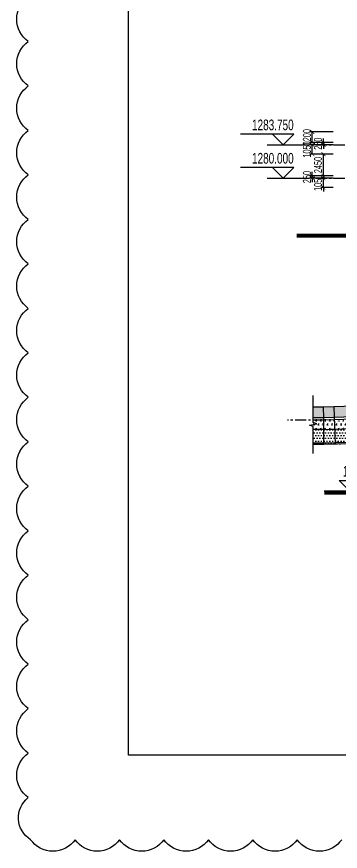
# Model space of a CAD drawing. Extents: x 38275477 to 38557164, y 2905373 to 3096199.
# Drawn here: x 38275590 to 38312001, y 2905373 to 2999194 of the extents above; entities that cross this region are included whole.
import ezdxf
from ezdxf.enums import TextEntityAlignment as Align

# ---------------------------------------------------------------- set-up
doc = ezdxf.new("R2010")
doc.units = 0
doc.header["$LTSCALE"] = 1000
doc.linetypes.add('CENTER', pattern=[2, 1.25, -0.25, 0.25, -0.25])
for name, color, linetype in [('#填充层', 8, 'Continuous'), ('#幕墙分格线-立面', 7, 'Continuous'), ('#文字', 2, 'Continuous'), ('#标注', 1, 'Continuous'), ('#结构边线+内凹外凸边线', 5, 'Continuous'), ('A-DIMS-SYMB', 1, 'Continuous'), ('A-GRID', 1, 'CENTER'), ('C-SHET-SHBD', 11, 'Continuous'), ('WZ', 7, 'Continuous')]:
    doc.layers.add(name, color=color, linetype=linetype)
doc.styles.add('#文字', font='jrs.shx', dxfattribs={"width": 0.7, "bigfont": 'hztxt.shx'})
doc.styles.add('JHZX', font='jrs.shx', dxfattribs={"width": 0.6, "bigfont": 'jhz.shx'})
doc.styles.add('XD2008', font='xd-hzs.shx', dxfattribs={"width": 0.7, "bigfont": 'xd-hztxt.shx'})
doc.styles.add('楷体', font='', dxfattribs={"width": 0.75})
doc.styles.get('楷体').set_extended_font_data('KaiTi_GB2312')
doc.dimstyles.new('JZBZ-300', dxfattribs={"dimscale": 300, "dimtxt": 3, "dimasz": 1.5, "dimexe": 1, "dimexo": 1, "dimgap": 0.5, "dimtad": 1, "dimdec": 0, "dimdsep": 46, "dimtxsty": 'JHZX', "dimblk1": 'ARCHTICK', "dimblk2": 'ARCHTICK', "dimsah": 1, "dimcen": 0, "dimclrd": 1, "dimclre": 1, "dimclrt": 2, "dimadec": 1, "dimazin": 2, "dimtfac": 1, "dimtdec": 0, "dimtix": 1, "dimtmove": 0, "dimatfit": 3, "dimfxl": 0, "dimtolj": 1, "dimlwd": -1, "dimlwe": -1, "dimarcsym": 0})
pattern_1 = [(0, (0, 0), (254, 439.94), [63.5, -444.5]), (90, (31.75, 0), (-254, 439.94), [31.75, -848.132]), (90, (39.7, 0), (-254, 439.94), [25.4, -854.482]), (90, (23.8, 0), (-254, 439.94), [25.4, -854.482]), (60, (47.62, 0), (-253.999216, 439.9404526), [20.32, -487.68]), (120, (15.88, 0), (-507.999216, 0.0004526), [20.32, -487.68])]

# ---------------------------------------------------------------- blocks, each defined once
blk = doc.blocks.new('A3文本框')
at = {"layer": 'Defpoints', "ltscale": 500}
blk.add_lwpolyline([(10, -10), (-420, -10), (-420, 297), (10, 297)], close=True, dxfattribs=at)
at = {"layer": 'C-SHET-SHBD', "style": 'XD2008', "width": 0.7}
for tag, height, p in [('子项名称', 4.5, (-37.49, 35.41)), ('图名', 4.5, (-37.49, 24.27)), ('比例', 3, (-56.3, 8.25)), ('MQJD-01', 3, (-13.24, 2.27))]:
    blk.add_attdef(tag, text='', height=height, dxfattribs=at).set_placement(p, align=Align.CENTER)
blk = doc.blocks.new('_ARCHTICK')
at = {"color": 0, "linetype": 'ByBlock', "const_width": 0.15}
blk.add_lwpolyline([(-0.5, -0.5), (0.5, 0.5)], dxfattribs=at)
blk = doc.blocks.new('*D28')
at = {"layer": '#标注', "color": 1, "transparency": 16777216}
for p, q in [((38311189, 2986244), (38308546, 2986244)), ((38308846, 2985044), (38308846, 2986244)), ((38311189, 2985044), (38308546, 2985044))]:
    blk.add_line(p, q, dxfattribs=at)
at = {"layer": 'Defpoints', "color": 0, "transparency": 16777216}
for p in [(38308846, 2986244), (38311489, 2986244), (38311489, 2985044)]:
    blk.add_point(p, dxfattribs=at)
at = {"layer": '#标注', "color": 1, "transparency": 16777216, "xscale": 450, "yscale": 450, "zscale": 450}
for p, rotation in [((38308846, 2986244), 90), ((38308846, 2985044), 270)]:
    blk.add_blockref('_ARCHTICK', p, dxfattribs=dict(at, rotation=rotation))
at = {"layer": '#标注', "color": 2, "transparency": 16777216, "insert": (38308246, 2985644), "char_height": 900, "attachment_point": 5, "rotation": 90, "style": 'JHZX'}
blk.add_mtext('\\A1;1200', dxfattribs=at)
blk = doc.blocks.new('*D29')
at = {"layer": '#标注', "color": 1, "transparency": 16777216}
for p, q in [((38310096, 2985044), (38310096, 2985494)), ((38311189, 2985044), (38309796, 2985044)), ((38311189, 2984794), (38309796, 2984794)), ((38310096, 2984794), (38310096, 2985044)), ((38310096, 2984794), (38310096, 2984344))]:
    blk.add_line(p, q, dxfattribs=at)
at = {"layer": 'Defpoints', "color": 0, "transparency": 16777216}
for p in [(38310096, 2985044), (38311489, 2985044), (38311489, 2984794)]:
    blk.add_point(p, dxfattribs=at)
at = {"layer": '#标注', "color": 1, "transparency": 16777216, "xscale": 450, "yscale": 450, "zscale": 450}
for p, rotation in [((38310096, 2985044), 270), ((38310096, 2984794), 90)]:
    blk.add_blockref('_ARCHTICK', p, dxfattribs=dict(at, rotation=rotation))
at = {"layer": '#标注', "color": 2, "transparency": 16777216, "insert": (38309496, 2984919), "char_height": 900, "attachment_point": 5, "rotation": 90, "style": 'JHZX'}
blk.add_mtext('\\A1;250', dxfattribs=at)
blk = doc.blocks.new('*D30')
at = {"layer": '#标注', "color": 1, "transparency": 16777216}
for p, q in [((38311189, 2984794), (38308546, 2984794)), ((38308846, 2983744), (38308846, 2984794)), ((38311189, 2983744), (38308546, 2983744))]:
    blk.add_line(p, q, dxfattribs=at)
at = {"layer": 'Defpoints', "color": 0, "transparency": 16777216}
for p in [(38308846, 2984794), (38311489, 2984794), (38311489, 2983744)]:
    blk.add_point(p, dxfattribs=at)
at = {"layer": '#标注', "color": 1, "transparency": 16777216, "xscale": 450, "yscale": 450, "zscale": 450}
for p, rotation in [((38308846, 2984794), 90), ((38308846, 2983744), 270)]:
    blk.add_blockref('_ARCHTICK', p, dxfattribs=dict(at, rotation=rotation))
at = {"layer": '#标注', "color": 2, "transparency": 16777216, "insert": (38308246, 2984269), "char_height": 900, "attachment_point": 5, "rotation": 90, "style": 'JHZX'}
blk.add_mtext('\\A1;1050', dxfattribs=at)
blk = doc.blocks.new('*D31')
at = {"layer": '#标注', "color": 1, "transparency": 16777216}
for p, q in [((38311189, 2983744), (38309796, 2983744)), ((38310096, 2981294), (38310096, 2983744)), ((38311189, 2981294), (38309796, 2981294))]:
    blk.add_line(p, q, dxfattribs=at)
at = {"layer": 'Defpoints', "color": 0, "transparency": 16777216}
for p in [(38310096, 2983744), (38311489, 2983744), (38311489, 2981294)]:
    blk.add_point(p, dxfattribs=at)
at = {"layer": '#标注', "color": 1, "transparency": 16777216, "xscale": 450, "yscale": 450, "zscale": 450}
for p, rotation in [((38310096, 2983744), 90), ((38310096, 2981294), 270)]:
    blk.add_blockref('_ARCHTICK', p, dxfattribs=dict(at, rotation=rotation))
at = {"layer": '#标注', "color": 2, "transparency": 16777216, "insert": (38309496, 2982519), "char_height": 900, "attachment_point": 5, "rotation": 90, "style": 'JHZX'}
blk.add_mtext('\\A1;2450', dxfattribs=at)
blk = doc.blocks.new('*D32')
at = {"layer": '#标注', "color": 1, "transparency": 16777216}
for p, q in [((38308846, 2981294), (38308846, 2981744)), ((38311189, 2981294), (38308546, 2981294)), ((38311189, 2981044), (38308546, 2981044)), ((38308846, 2981044), (38308846, 2981294)), ((38308846, 2981044), (38308846, 2980594))]:
    blk.add_line(p, q, dxfattribs=at)
at = {"layer": 'Defpoints', "color": 0, "transparency": 16777216}
for p in [(38308846, 2981294), (38311489, 2981294), (38311489, 2981044)]:
    blk.add_point(p, dxfattribs=at)
at = {"layer": '#标注', "color": 1, "transparency": 16777216, "xscale": 450, "yscale": 450, "zscale": 450}
for p, rotation in [((38308846, 2981294), 270), ((38308846, 2981044), 90)]:
    blk.add_blockref('_ARCHTICK', p, dxfattribs=dict(at, rotation=rotation))
at = {"layer": '#标注', "color": 2, "transparency": 16777216, "insert": (38308246, 2981169), "char_height": 900, "attachment_point": 5, "rotation": 90, "style": 'JHZX'}
blk.add_mtext('\\A1;250', dxfattribs=at)
blk = doc.blocks.new('*D33')
at = {"layer": '#标注', "color": 1, "transparency": 16777216}
for p, q in [((38311189, 2981044), (38309796, 2981044)), ((38310096, 2981044), (38310096, 2981494)), ((38310096, 2979994), (38310096, 2981044)), ((38311189, 2979994), (38309796, 2979994)), ((38310096, 2979994), (38310096, 2979544))]:
    blk.add_line(p, q, dxfattribs=at)
at = {"layer": 'Defpoints', "color": 0, "transparency": 16777216}
for p in [(38310096, 2981044), (38311489, 2981044), (38311489, 2979994)]:
    blk.add_point(p, dxfattribs=at)
at = {"layer": '#标注', "color": 1, "transparency": 16777216, "xscale": 450, "yscale": 450, "zscale": 450}
for p, rotation in [((38310096, 2981044), 270), ((38310096, 2979994), 90)]:
    blk.add_blockref('_ARCHTICK', p, dxfattribs=dict(at, rotation=rotation))
at = {"layer": '#标注', "color": 2, "transparency": 16777216, "insert": (38309496, 2980519), "char_height": 900, "attachment_point": 5, "rotation": 90, "style": 'JHZX'}
blk.add_mtext('\\A1;1050', dxfattribs=at)
blk = doc.blocks.new('LEVEL')
blk.add_line((9, 0), (0, 0))
blk.add_lwpolyline([(7.5, 3), (4.5, 0), (1.5, 3), (16.5, 3)])
at = {"layer": 'WZ', "style": '楷体', "width": 0.75}
blk.add_attdef('LEVEL', text='', height=3.5, dxfattribs=at).set_placement((9.33, 5.59), align=Align.MIDDLE_CENTER)
blk.add_attdef('FLOOR', text='', height=3.5, dxfattribs=at).set_placement((17.5, 3), align=Align.MIDDLE_LEFT)

msp = doc.modelspace()

# ---------------------------------------------------------------- hatches: boundary and pattern name
at = {"layer": '#填充层', "ltscale": 5}
h = msp.add_hatch(dxfattribs=at)
h.set_pattern_fill('玻璃A', color=256, scale=100)
h.set_pattern_definition([(45, (38308950.7, 2954102.65), (-565.685, 565.685), [400, -400]), (45, (38308950.7, 2954244.1), (-565.685, 565.685), [200, -600]), (45, (38309092.1, 2954102.65), (-565.685, 565.685), [200, -600])])
h.paths.add_polyline_path([(38366052.8, 2955620.9), (38366052.8, 2954420.9), (38364591.3, 2954502.6), (38322555.3, 2954502.6), (38310154, 2954102.6), (38308950.7, 2954102.6), (38308950.7, 2955302.6), (38310115.3, 2955302), (38322510.2, 2955701.2), (38364591.3, 2955701.2)])
h = msp.add_hatch(dxfattribs=at)
h.set_pattern_fill('SWAMP', color=256, scale=200)
h.set_pattern_definition(pattern_1)
h.paths.add_polyline_path([(38322554, 2954252.6), (38310154, 2953852.6), (38310154, 2952802.6), (38322554, 2953202.6)])
h.paths.add_polyline_path([(38322554, 2954502.6), (38310154, 2954102.6), (38310154, 2953852.6), (38322554, 2954252.6)])
h = msp.add_hatch(dxfattribs=at)
h.set_pattern_fill('SWAMP', color=256, scale=200)
h.set_pattern_definition(pattern_1)
h.paths.add_polyline_path([(38308950.7, 2954102.6), (38308950.7, 2952802.6), (38310154, 2952802.6), (38310154, 2954102.6)])
h = msp.add_hatch(dxfattribs=at)
h.set_pattern_fill('DOTS', color=256, scale=200)
h.paths.add_polyline_path([(38322555.3, 2951652.7), (38322555.3, 2953202.6), (38322554, 2953202.6), (38310154, 2952802.6), (38308950.7, 2952802.6), (38308950.7, 2951252.6), (38310154, 2951252.6)])
h.paths.add_polyline_path([(38322555.3, 2951502.7), (38322555.3, 2951652.7), (38310154, 2951252.6), (38308950.7, 2951252.6), (38308950.7, 2951102.6), (38310154, 2951102.6)])
h.paths.add_polyline_path([(38322555.3, 2951955.9), (38322555.3, 2951502.7), (38322555.3, 2951564)], flags=17)

# ---------------------------------------------------------------- linework, layer by layer
at = {"layer": '#幕墙分格线-立面'}
for p, q in [((38322555.3, 2951652.7), (38310154, 2951252.6)), ((38322555.3, 2951502.7), (38310154, 2951102.6))]:
    msp.add_line(p, q, dxfattribs=at)
for points in [[(38366052.8, 2955620.9), (38364591.3, 2955702.6), (38322554, 2955702.6), (38310154, 2955302.6), (38308950.7, 2955302.6)], [(38310154, 2954102.6), (38310115.3, 2955302)], [(38322554, 2954502.6), (38310154, 2954102.6)], [(38311450, 2951144.5), (38311314.7, 2955340.7)], [(38310154, 2954102.6), (38308950.7, 2954102.6)], [(38310154, 2953852.6), (38308950.7, 2953852.6)], [(38322554, 2954252.6), (38310154, 2953852.6)], [(38310154, 2951102.6), (38310154, 2954102.6)], [(38310154, 2952802.6), (38308950.7, 2952802.6)], [(38310154, 2952802.6), (38322554, 2953202.6)], [(38310154, 2951252.6), (38308950.7, 2951252.6)], [(38310154, 2951102.6), (38308950.7, 2951102.6)]]:
    msp.add_lwpolyline(points, dxfattribs=at)
at = {"layer": '#结构边线+内凹外凸边线', "ltscale": 10, "const_width": 10}
for points in [[(38366052.8, 2954420.9), (38366052.8, 2953120.9), (38364591.3, 2953202.6), (38322554, 2953202.6), (38308950.7, 2952802.6), (38308950.7, 2954102.6), (38322555.3, 2954502.6), (38364591.3, 2954502.6), (38366052.8, 2954420.9)], [(38322555.3, 2951652.7), (38322560.1, 2951502.8), (38310154, 2951102.6), (38308950.7, 2951102.6), (38308950.7, 2951252.6), (38310154, 2951252.6), (38322555.3, 2951652.7)]]:
    msp.add_lwpolyline(points, dxfattribs=at)
at = {"color": 8, "const_width": 400}
for points in [[(38307107.3, 2974543.4), (38323795.7, 2974543.4), (38323795.7, 2974265.3), (38346858.7, 2974265.3), (38346858.7, 2974492.1), (38356988.9, 2976204.1), (38368927, 2976203.6)], [(38372010.7, 2944001.8), (38355317.3, 2944001.8), (38355317.3, 2943723.6), (38332254.3, 2943723.6), (38332254.3, 2943950.5), (38322124.1, 2945662.5), (38310186, 2945662)]]:
    msp.add_lwpolyline(points, dxfattribs=at)
at = {"color": 8}
for points in [[(38307107.3, 2974743.4), (38323892.7, 2974743.4), (38323995.7, 2974744.3), (38323995.7, 2974465.3), (38346658.7, 2974465.3), (38346658.7, 2974644.3), (38356961.7, 2976404.1), (38368927, 2976403.6)], [(38372010.7, 2944201.8), (38355220.3, 2944201.8), (38355117.3, 2944202.6), (38355117.3, 2943923.6), (38332454.3, 2943923.6), (38332454.3, 2944102.6), (38322151.3, 2945862.5), (38310186, 2945862)]]:
    msp.add_lwpolyline(points, dxfattribs=at)
at = {"layer": 'A-DIMS-SYMB'}
msp.add_lwpolyline([(38308950.7, 2950101.1), (38308950.7, 2953126.9), (38308530.7, 2953279.8), (38309370.7, 2953427.9), (38308950.7, 2953576.9), (38308950.7, 2956602.8)], dxfattribs=at)
at = {"layer": 'A-GRID'}
for p, q in [((38307248.8, 2984794.3), (38368870.7, 2984794.3)), ((38307248.8, 2981044.3), (38374326, 2981044.3)), ((38310154, 2953852.6), (38306072.4, 2953852.6))]:
    msp.add_line(p, q, dxfattribs=at)
at = {"layer": 'Defpoints', "color": 6, "ltscale": 300}
msp.add_lwpolyline([(38312158.2, 2906674.4, -0.5205671), (38307158.2, 2906674.4, -0.5205671), (38302158.2, 2906674.4, -0.5205671), (38297158.2, 2906674.4, -0.5205671), (38292158.2, 2906674.4, -0.5205671), (38287158.2, 2906674.4, -0.5205671), (38282158.2, 2906674.4, -0.5205671), (38277158.2, 2906674.4, -0.5205671), (38276892.2, 2911408.5, -0.5205671), (38276892.2, 2916408.5, -0.5205671), (38276892.2, 2921408.5, -0.5205671), (38276892.2, 2926408.5, -0.5205671), (38276892.2, 2931408.5, -0.5205671), (38276892.2, 2936408.5, -0.5205671), (38276892.2, 2941408.5, -0.5205671), (38276892.2, 2946408.5, -0.5205671), (38276892.2, 2951408.5, -0.5205671), (38276892.2, 2956408.5, -0.5205671), (38276892.2, 2961408.5, -0.5205671), (38276892.2, 2966408.5, -0.5205671), (38276892.2, 2971408.5, -0.5205671), (38276892.2, 2976408.5, -0.5205671), (38276892.2, 2981408.5, -0.5205671), (38276892.2, 2986408.5, -0.5205671), (38276892.2, 2991408.5, -0.5205671), (38276892.2, 2996408.5, -0.5205671), (38276892.2, 3001408.5, -0.5205671)], format="xyb", dxfattribs=at)

# ---------------------------------------------------------------- block references
at = {"layer": '#标注'}
ref = msp.add_blockref('LEVEL', (38307381.6, 2984794.3), dxfattribs=dict(at, xscale=-400, yscale=400, zscale=400))
ref.add_attrib('LEVEL', '1283.750', dxfattribs={"layer": '#文字', "height": 1200, "style": '#文字', "width": 0.7}).set_placement((38302067.1, 2987031.3), align=Align.MIDDLE_LEFT)
ref = msp.add_blockref('LEVEL', (38307381.6, 2981044.3), dxfattribs=dict(at, xscale=-400, yscale=400, zscale=400))
ref.add_attrib('LEVEL', '1280.000', dxfattribs={"layer": '#文字', "height": 1200, "style": '#文字', "width": 0.7}).set_placement((38302067.1, 2983281.3), align=Align.MIDDLE_LEFT)
ref = msp.add_blockref('LEVEL', (38311264.4, 2945862.8), dxfattribs=dict(at, xscale=400, yscale=400, zscale=400))
ref.add_attrib('LEVEL', '1275.360', dxfattribs={"layer": '#文字', "height": 1200, "style": '#文字', "width": 0.7}).set_placement((38312294.8, 2948099.9), align=Align.MIDDLE_LEFT)
at = {"color": 0, "xscale": 400, "yscale": 400, "zscale": 400}
msp.add_blockref('A3文本框', (38456175.3, 2920196.1), dxfattribs=at)

# ---------------------------------------------------------------- dimensions: what is measured, and where the dimension line sits
at = {"layer": '#标注'}
for base, p1, p2, picture, middle in [((38308846.1, 2986244.3), (38311488.8, 2985044.3), (38311488.8, 2986244.3), '*D28', (38308846.1, 2985644.3)), ((38308846.1, 2984794.3), (38311488.8, 2983744.3), (38311488.8, 2984794.3), '*D30', (38308846.1, 2984269.3)), ((38308846.1, 2981294.3), (38311488.8, 2981044.3), (38311488.8, 2981294.3), '*D32', (38308846.1, 2981169.3))]:
    dim = msp.add_linear_dim(base=base, p1=p1, p2=p2, angle=90, dimstyle='JZBZ-300', dxfattribs=at)
    dim.commit()
    dim.dimension.update_dxf_attribs({"geometry": picture, "text_midpoint": middle, "dimtype": 161})
for p1, p2, picture, middle in [((38311488.8, 2984794.3), (38311488.8, 2985044.3), '*D29', (38309496.1, 2984919.3)), ((38311488.8, 2981294.3), (38311488.8, 2983744.3), '*D31', (38309496.1, 2982519.3)), ((38311488.8, 2979994.3), (38311488.8, 2981044.3), '*D33', (38309496.1, 2980519.3))]:
    dim = msp.add_aligned_dim(p1=p1, p2=p2, distance=1392.8, dimstyle='JZBZ-300', dxfattribs=at)
    dim.commit()
    dim.dimension.update_dxf_attribs({"geometry": picture, "text_midpoint": middle})

doc.saveas('drawing.dxf')
